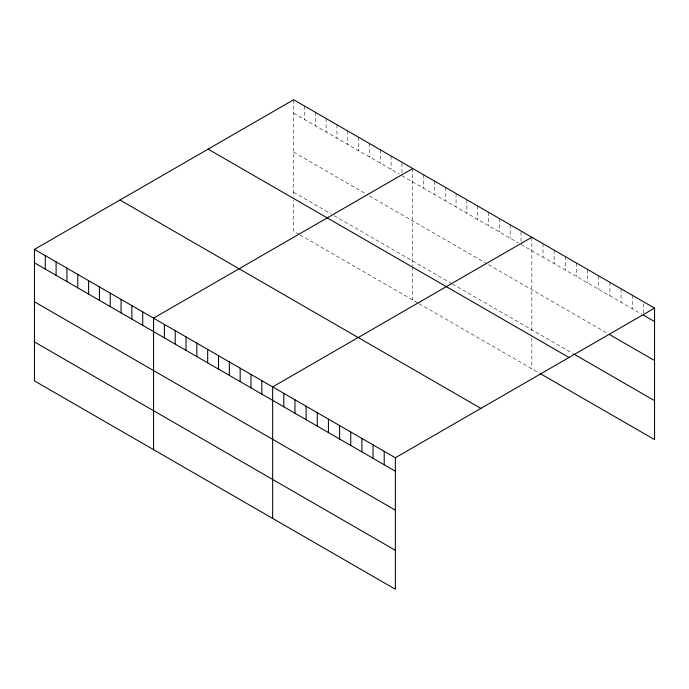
<?xml version="1.0" encoding="UTF-8"?>
<svg xmlns="http://www.w3.org/2000/svg" width="689" height="689" viewBox="0 0 689 689"><rect width="100%" height="100%" fill="white"/><g stroke="black" fill="none" stroke-linecap="round" stroke-linejoin="round"><path stroke-width="0.52" stroke-dasharray="3.44 2.58" d="M293.643 99.75L293.643 196.279M293.643 113.194L399.207 174.145M401.92 175.704L518.309 242.907M521.013 244.466L641.537 314.046M293.643 152.148L367.633 194.866M369.433 195.909L486.727 263.629M488.535 264.671L607.138 333.149M293.643 192.283L330.634 213.642M334.243 215.726L451.545 283.446M452.44 283.971L572.748 353.423M299.06 234.363L293.643 231.237L293.643 200.275M299.956 234.889L418.154 303.126M419.058 303.651L539.28 373.059M643.397 303.746L643.397 313.056M632.244 295.236L632.244 308.681M621.082 288.794L621.082 302.238M609.929 282.352L609.929 295.805M598.775 275.91L598.775 289.363M587.622 269.468L587.622 282.921M576.46 263.034L576.46 276.478M565.307 256.592L565.307 270.036M554.154 250.15L554.154 263.603M543.001 243.708L543.001 257.161M531.839 237.266L531.839 333.803M531.839 337.799L531.839 368.761M521.013 232.055L521.013 242.399M510.187 224.769L510.187 238.213M499.361 218.516L499.361 231.96M488.535 212.264L488.535 225.716M477.71 206.011L477.71 219.464M466.875 199.767L466.875 213.211M456.049 193.514L456.049 206.958M445.223 187.262L445.223 200.706M434.397 181.009L434.397 194.462M423.571 174.756L423.571 188.209M412.745 168.512L412.745 266.04M412.745 267.039L412.745 299.999M401.92 163.293L401.92 172.603M391.085 156.007L391.085 169.451M380.259 149.754L380.259 163.207M369.433 143.501L369.433 156.954M358.607 137.257L358.607 150.702M347.781 131.005L347.781 144.449M336.955 124.752L336.955 138.196M326.13 118.499L326.13 131.952M315.295 112.247L315.295 125.699M304.469 106.003L304.469 119.447"/><path stroke-width="1.03" d="M34.45 249.392L395.357 457.763L395.357 589.25L34.45 380.888L34.45 249.392L293.643 99.75L654.55 308.112L654.55 439.608L540.21 373.593M412.745 168.512L153.552 318.154L153.552 449.65M531.839 237.266L272.646 386.917L272.646 518.404M395.357 457.763L654.55 308.112M643.397 315.123L654.55 321.565M609.929 334.759L654.55 360.519M573.679 353.957L654.55 400.653M208.112 149.134L569.019 357.496M119.981 200.008L480.888 408.379M34.45 262.836L395.357 471.207M34.45 301.799L395.357 510.161M34.45 341.933L395.357 550.296M384.204 451.321L384.204 464.765M373.042 444.879L373.042 458.323M361.889 438.437L361.889 451.889M350.735 431.994L350.735 445.447M339.582 425.561L339.582 439.005M328.42 419.119L328.42 432.563M317.267 412.677L317.267 426.121M306.114 406.234L306.114 419.687M294.961 399.792L294.961 413.245M283.799 393.359L283.799 406.803M261.82 380.664L261.82 394.108M250.994 374.411L250.994 387.864M240.168 368.159L240.168 381.611M229.342 361.914L229.342 375.359M218.508 355.662L218.508 369.106M207.682 349.409L207.682 362.853M196.856 343.156L196.856 356.609M186.03 336.904L186.03 350.356M175.204 330.651L175.204 344.104M164.378 324.407L164.378 337.851M142.718 311.902L142.718 325.346M131.892 305.649L131.892 319.102M121.066 299.396L121.066 312.849M110.24 293.152L110.24 306.596M99.414 286.9L99.414 300.344M88.588 280.647L88.588 294.091M77.762 274.394L77.762 287.847M66.928 268.142L66.928 281.594M56.102 261.898L56.102 275.342M45.276 255.645L45.276 269.089"/></g></svg>
